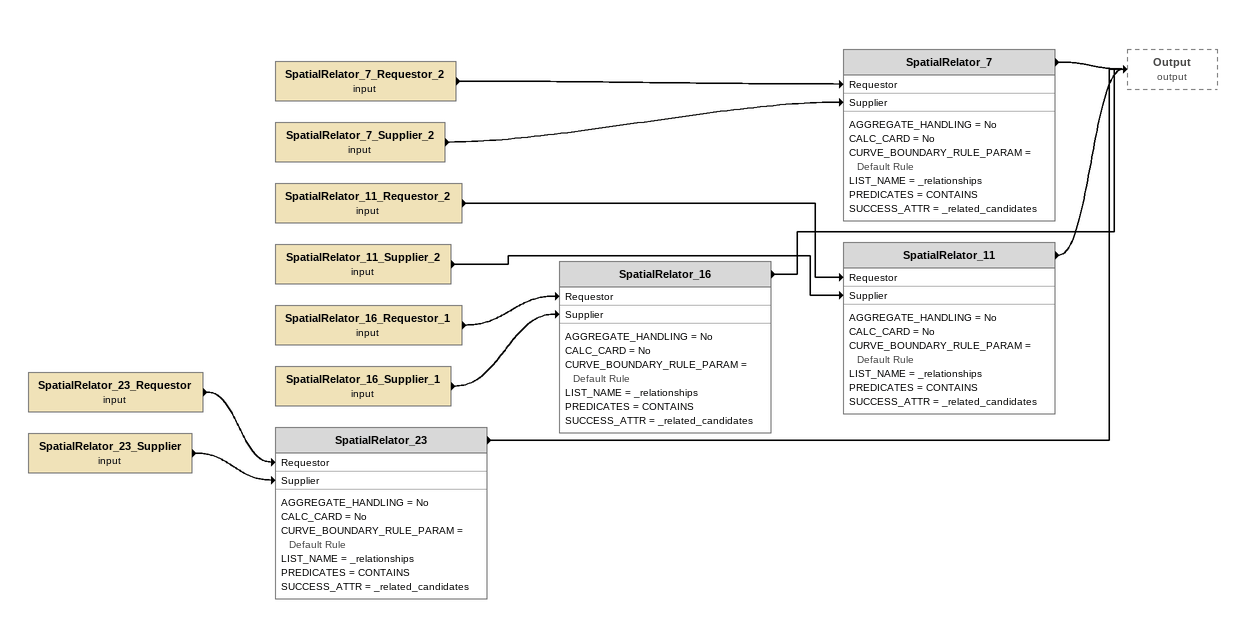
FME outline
SpatialRelator_23_Requestor (input)
    -> SpatialRelator_23 [Requestor]
SpatialRelator_23_Supplier (input)
    -> SpatialRelator_23 [Supplier]
SpatialRelator_23
    AGGREGATE_HANDLING = No
    CALC_CARD = No
    CURVE_BOUNDARY_RULE_PARAM = Default Rule
    LIST_NAME = _relationships
    PREDICATES = CONTAINS
    SUCCESS_ATTR = _related_candidates
    -> Output (output)
SpatialRelator_7_Requestor_2 (input)
    -> SpatialRelator_7 [Requestor]
SpatialRelator_7_Supplier_2 (input)
    -> SpatialRelator_7 [Supplier]
SpatialRelator_7
    AGGREGATE_HANDLING = No
    CALC_CARD = No
    CURVE_BOUNDARY_RULE_PARAM = Default Rule
    LIST_NAME = _relationships
    PREDICATES = CONTAINS
    SUCCESS_ATTR = _related_candidates
    -> Output (output)
SpatialRelator_11_Requestor_2 (input)
    -> SpatialRelator_11 [Requestor]
SpatialRelator_11_Supplier_2 (input)
    -> SpatialRelator_11 [Supplier]
SpatialRelator_11
    AGGREGATE_HANDLING = No
    CALC_CARD = No
    CURVE_BOUNDARY_RULE_PARAM = Default Rule
    LIST_NAME = _relationships
    PREDICATES = CONTAINS
    SUCCESS_ATTR = _related_candidates
    -> Output (output)
SpatialRelator_16_Requestor_1 (input)
    -> SpatialRelator_16 [Requestor]
SpatialRelator_16_Supplier_1 (input)
    -> SpatialRelator_16 [Supplier]
SpatialRelator_16
    AGGREGATE_HANDLING = No
    CALC_CARD = No
    CURVE_BOUNDARY_RULE_PARAM = Default Rule
    LIST_NAME = _relationships
    PREDICATES = CONTAINS
    SUCCESS_ATTR = _related_candidates
    -> Output (output)
